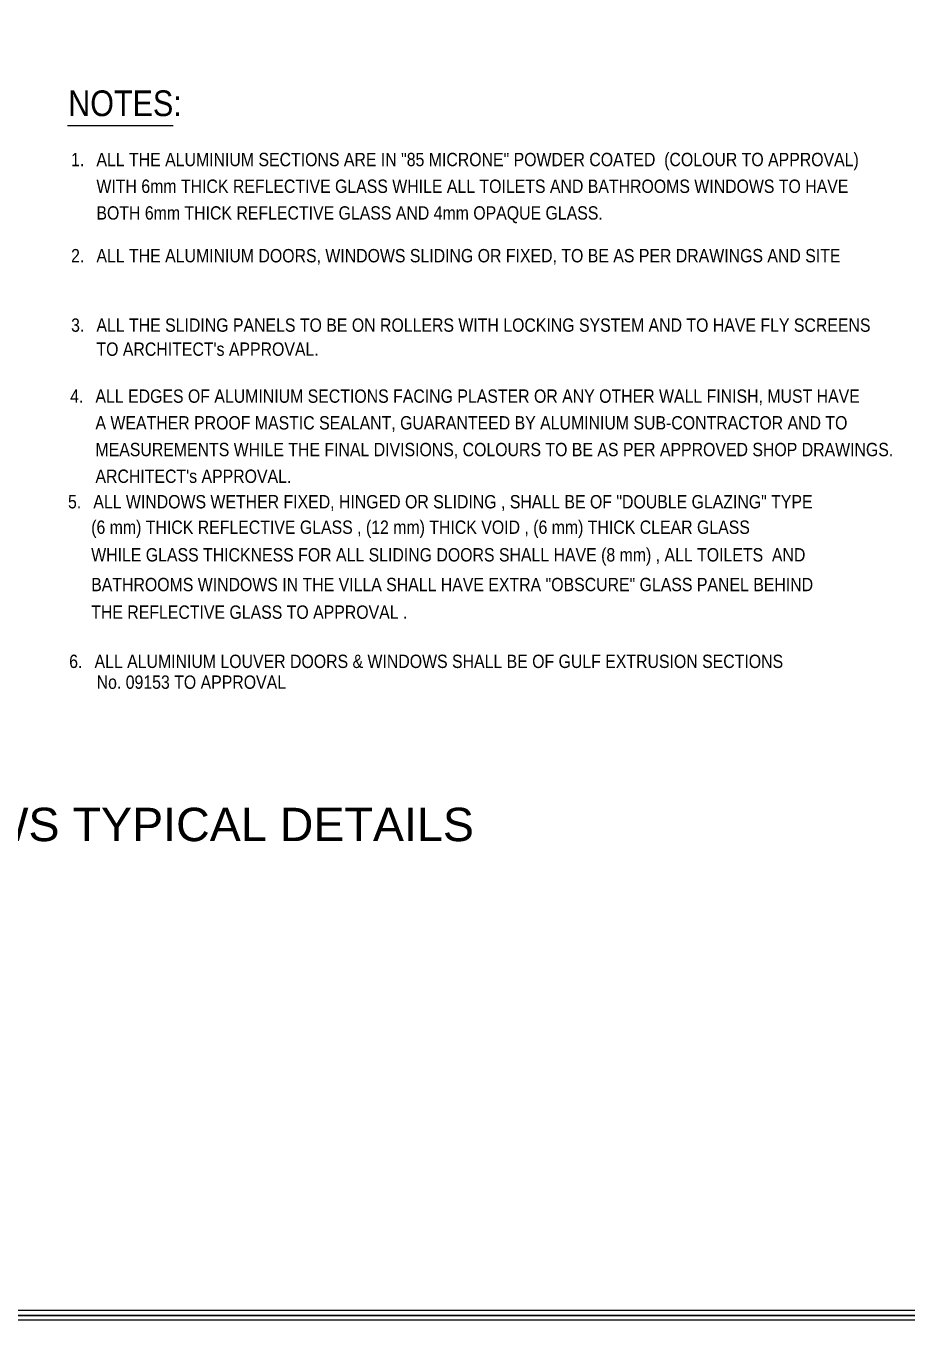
# Model space of a CAD drawing. Header units: centimetres. Extents: x -10126 to 3518, y -12053 to -9298.
# Drawn here: x 512 to 1502, y -12053 to -10599 of the extents above; entities that cross this region are included whole.
import ezdxf

# ---------------------------------------------------------------- set-up
doc = ezdxf.new("R2010")
doc.units = ezdxf.units.CM
doc.header["$LTSCALE"] = 100
doc.header["$MEASUREMENT"] = 0
for name, color, linetype in [('HANDRAIL', 161, 'Continuous'), ('SCHEDULE LINES-01', 2, 'Continuous'), ('SCHEDULE LINES-02', 8, 'Continuous'), ('TEXT', 3, 'Continuous'), ('WALL', 7, 'Continuous'), ('WINDOW', 1, 'Continuous')]:
    doc.layers.add(name, color=color, linetype=linetype)
doc.layers.get('0').freeze()
doc.styles.add('ART', font='arial.ttf')

# ---------------------------------------------------------------- blocks, each defined once
blk = doc.blocks.new('1W1W1W')
at = {"layer": 'SCHEDULE LINES-01'}
for points in [[(-40875.4, 982.1, 0), (-40875.4, 3737.3, 0), (-36879.5, 3737.3, 0), (-36879.5, 982.1, 0)], [(-40875.4, 982.1, 0), (-40875.4, 3737.3, 0), (-36879.5, 3737.3, 0), (-36879.5, 982.1, 0)], [(-40875.4, 982.1, 0), (-40875.4, 3737.3, 0), (-36879.5, 3737.3, 0), (-36879.5, 982.1, 0)], [(-40864.8, 992.8, 0), (-40864.8, 3534.8, 0), (-36890.2, 3534.8, 0), (-36890.2, 992.8, 0)], [(-40864.8, 992.8, 0), (-40864.8, 3534.8, 0), (-36890.2, 3534.8, 0), (-36890.2, 992.8, 0)], [(-40864.8, 992.8, 0), (-40864.8, 3534.8, 0), (-36890.2, 3534.8, 0), (-36890.2, 992.8, 0)]]:
    blk.add_polyline3d(points, close=True, dxfattribs=at)
at = {"layer": 'SCHEDULE LINES-02', "elevation": 0}
blk.add_lwpolyline([(-40870.1, 3731.9), (-36884.8, 3731.9), (-36884.8, 3540.2), (-36884.8, 987.4), (-40870.1, 987.4), (-40870.1, 3540.2), (-40870.1, 3731.9), (-36884.8, 3731.9), (-36884.8, 3540.2), (-36884.8, 987.4), (-40870.1, 987.4), (-40870.1, 3540.2), (-40870.1, 987.4), (-36884.8, 987.4), (-36884.8, 3540.2), (-36884.8, 3731.9)], close=True, dxfattribs=at)
blk = doc.blocks.new('A$C53B12845')
blk.add_line((802.574, 559.518), (901.632, 559.518))
at = {"color": 3, "style": 'ART', "width": 0.85}
blk.add_text('NOTES:', height=24.0625, dxfattribs=at).set_placement((803.201, 568.328))
at = {"color": 2, "style": 'ART', "width": 0.85}
for s, p in [('1.', (805.913, 521.451)), ('ALL THE ALUMINIUM SECTIONS ARE IN "85 MICRONE" POWDER COATED  (COLOUR TO APPROVAL)', (829.636, 521.451)), ('WITH 6mm THICK REFLECTIVE GLASS WHILE ALL TOILETS AND BATHROOMS WINDOWS TO HAVE', (829.636, 496.451)), ('BOTH 6mm THICK REFLECTIVE GLASS AND 4mm OPAQUE GLASS.', (829.636, 471.451)), ('2.', (805.913, 431.451)), ('ALL THE ALUMINIUM DOORS, WINDOWS SLIDING OR FIXED, TO BE AS PER DRAWINGS AND SITE', (829.636, 431.451)), ('3.', (805.913, 366.451)), ('ALL THE SLIDING PANELS TO BE ON ROLLERS WITH LOCKING SYSTEM AND TO HAVE FLY SCREENS', (829.636, 366.451)), ("TO ARCHITECT's APPROVAL.", (829.636, 343.951)), ('4.', (805.007, 299.991)), ('ALL EDGES OF ALUMINIUM SECTIONS FACING PLASTER OR ANY OTHER WALL FINISH, MUST HAVE', (828.73, 299.991)), ('A WEATHER PROOF MASTIC SEALANT, GUARANTEED BY ALUMINIUM SUB-CONTRACTOR AND TO', (828.73, 274.991)), ('MEASUREMENTS WHILE THE FINAL DIVISIONS, COLOURS TO BE AS PER APPROVED SHOP DRAWINGS.', (828.73, 249.991)), ("ARCHITECT's APPROVAL.", (828.73, 224.991)), ('5.', (803.016, 201.138)), ('ALL WINDOWS WETHER FIXED, HINGED OR SLIDING , SHALL BE OF "DOUBLE GLAZING" TYPE ', (826.739, 201.138)), ('(6 mm) THICK REFLECTIVE GLASS , (12 mm) THICK VOID , (6 mm) THICK CLEAR GLASS ', (824.749, 177.286)), ('WHILE GLASS THICKNESS FOR ALL SLIDING DOORS SHALL HAVE (8 mm) , ALL TOILETS  AND ', (824.749, 151.446)), ('BATHROOMS WINDOWS IN THE VILLA SHALL HAVE EXTRA "OBSCURE" GLASS PANEL BEHIND ', (824.749, 123.618)), ('THE REFLECTIVE GLASS TO APPROVAL .', (824.749, 97.778)), ('6.', (804.128, 51.737)), ('ALL ALUMINIUM LOUVER DOORS & WINDOWS SHALL BE OF GULF EXTRUSION SECTIONS ', (827.851, 51.737)), ('No. 09153 TO APPROVAL', (829.841, 32.256))]:
    blk.add_text(s, height=12.5, dxfattribs=at).set_placement(p)
blk = doc.blocks.new('A$C036B1D05')
at = {"layer": 'WINDOW', "xscale": 1.200000000000728, "yscale": 1.200000000000728, "zscale": 1.200000000000728}
blk.add_blockref('A$C53B12845', (15.4, -1447.1, 0), dxfattribs=at)
at = {"layer": 'WALL', "color": 6, "style": 'ART'}
blk.add_text('ALUMINUM WINDOWS TYPICAL DETAILS', height=37.5, dxfattribs=at).set_placement((410.8, -1579.5, 0))

msp = doc.modelspace()

# ---------------------------------------------------------------- block references
at = {"layer": 'HANDRAIL'}
msp.add_blockref('1W1W1W', (40397.1, -13034.8), dxfattribs=at)
at = {"layer": 'TEXT'}
msp.add_blockref('A$C036B1D05', (-419.6, -9935.2, 0), dxfattribs=at)

doc.saveas('drawing.dxf')
